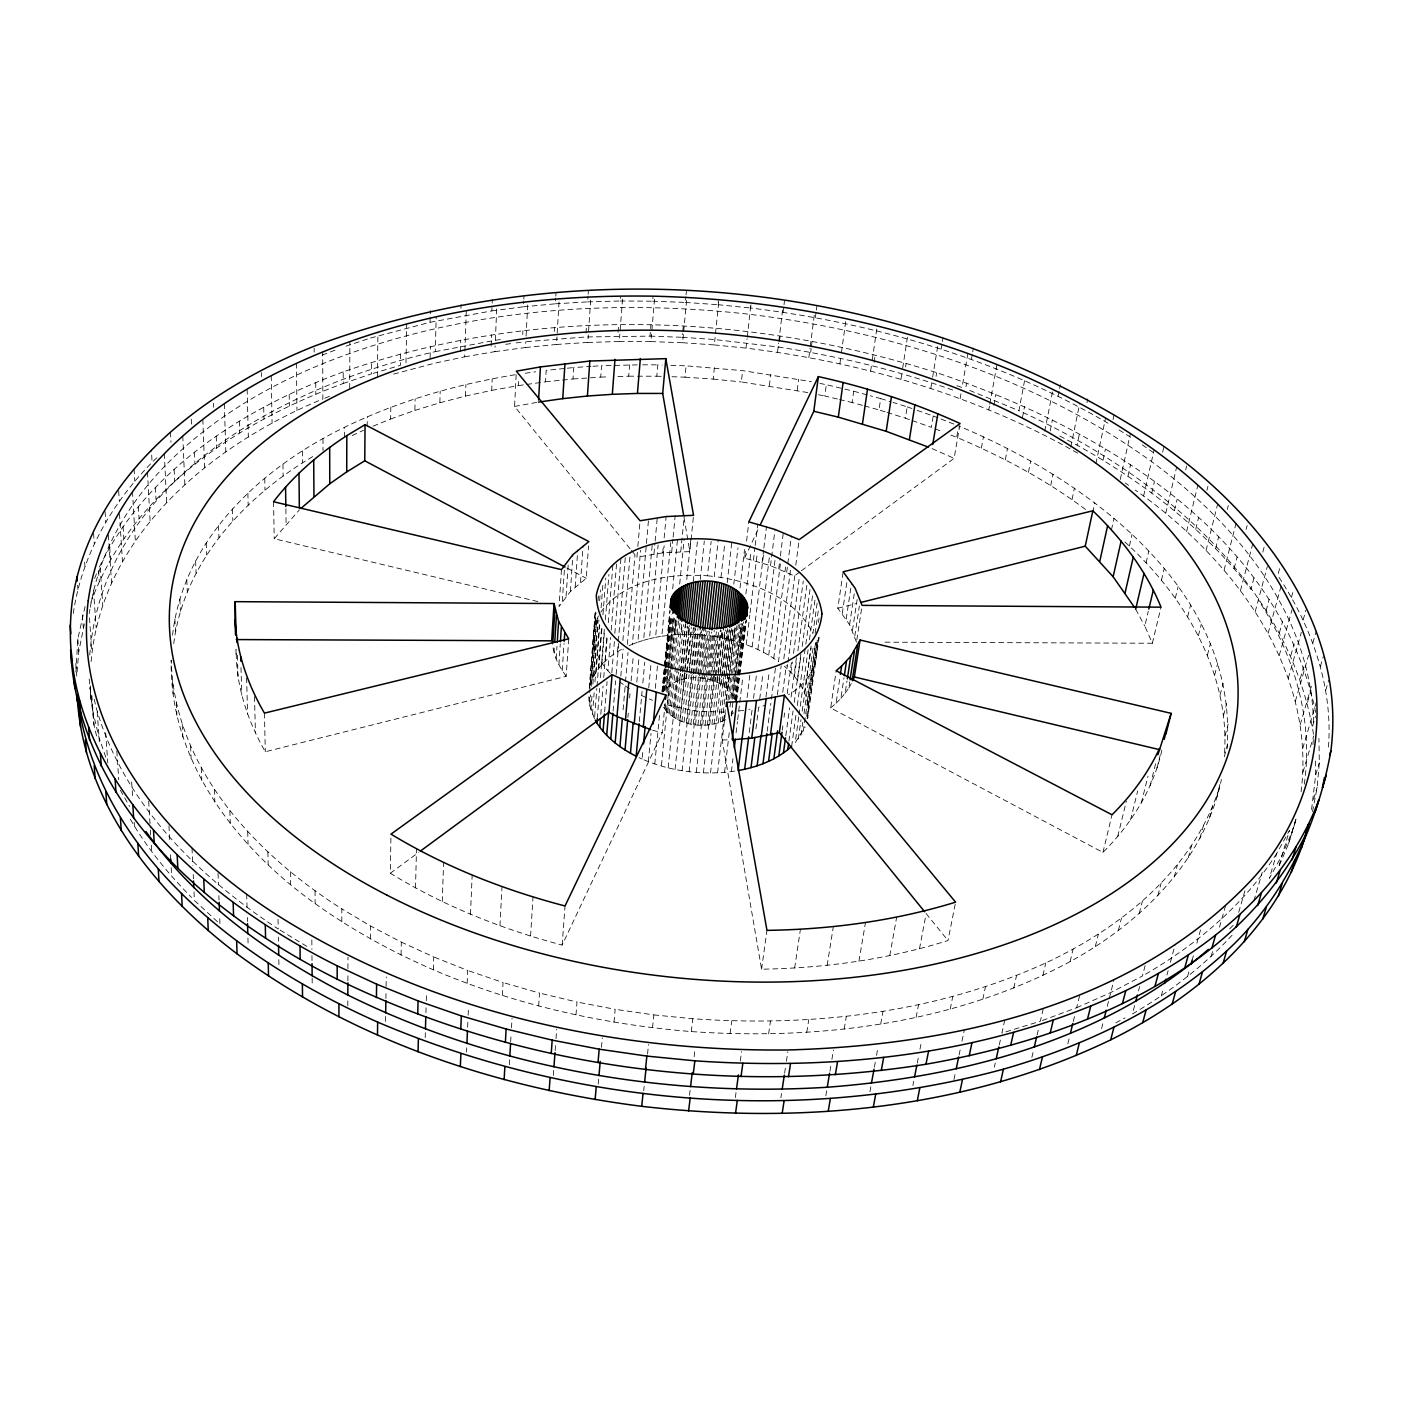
<?xml version="1.0" encoding="UTF-8"?>
<svg xmlns="http://www.w3.org/2000/svg" width="1403" height="1403" viewBox="0 0 1403 1403"><rect width="100%" height="100%" fill="white"/><g stroke="black" fill="none" stroke-linecap="round" stroke-linejoin="round"><path stroke-width="0.75" stroke-dasharray="5 3.75" d="M341.823 921.789L341.841 908.881C255.556 854.234 174.06 767.879 171.201 660.164C169.044 760.882 236.633 847.622 315.131 903.62C424.723 981.679 558.184 1020.77 691.293 1031.573C820.404 1040.5 954.917 1023.559 1070.121 961.599C1140.692 923.086 1204.458 860.705 1221.399 779.559M90.914 602.185C131.444 492.102 237.317 422.373 343.209 383.51L343.226 371.9C533.701 305.293 745.554 312.132 936.66 372.654C1098.935 427.284 1279.396 533 1316.119 714.302M344.629 437.087L344.647 427.266C399.504 400.504 458.799 383.721 518.97 374.11M349.715 388.385L349.873 341.455M347.804 1005.881L347.821 999.374M347.891 980.837L347.909 974.769M347.926 968.684L347.979 957.232M568.724 638.821L566.163 676.334L265.29 751.762C247.612 720.809 235.792 685.664 236.248 649.747M367.2 426.6L367.27 416.831M343.209 383.51L371.444 373.864L371.549 362.307M370.515 938.958L370.655 926.05L341.841 908.881M377.425 376.951L377.916 332.16M373.04 426.179L390.63 419.006L390.806 407.326M385.544 1021.472L385.65 1014.965M385.913 998.603L386.035 990.5M386.106 986.449L386.263 976.909M665.127 703.464L662.234 732.804L562.165 945.078C501.958 929.189 443.453 905.9 390.315 873.227L390.981 834.136M400.644 353.819L400.434 365.324L371.444 373.864M405.993 362.781L406.712 323.935M401.065 955.022L401.328 942.115L370.655 926.05M390.63 419.006L414.885 410.413L415.13 398.768M415.516 887.906L416.498 848.78M370.602 338.018L430.037 322.269L430.335 310.589M430.107 357.888L430.405 346.418M89.757 655.026C102.91 480.843 283.476 385.965 435.263 351.644L436.193 316.78M414.885 410.413L439.858 402.766L440.191 391.156M425.197 1037.641L425.39 1031.135M425.933 1012.756L426.109 1006.688M426.284 1000.725L426.512 993.096M1227.029 748.781C1238.902 590.435 1089.114 480.335 958.652 425.986M1124.925 541.996C1184.588 596.1 1230.992 673.686 1224.31 756.708L1227.59 744.66M433.334 969.859L433.737 956.951L401.328 942.115M460.938 308.292L461.078 304.398M460.377 351.522L460.763 340.105M442.278 901.62L443.594 862.494M393.647 374.075L434.965 363.114L464.656 356.836L464.796 353.03M464.867 351.118L466.27 310.677M439.858 402.766L465.498 396.084L465.901 384.527M430.037 322.269L491.839 310.887L492.085 305.082M492.172 303.153L492.33 299.295M491.138 346.26L491.611 334.879M465.498 396.084L491.699 390.367L492.19 378.845M467.164 983.363L467.708 970.455L433.737 956.951M470.479 914.265L472.162 875.139M464.656 356.836L494.873 351.644L495.119 345.945M435.263 351.644L495.364 340.245L496.837 305.644M466.533 1052.092L466.725 1047.778M467.62 1027.242L467.883 1021.174M468.146 1015.211L468.479 1007.6M630.052 548.731L514.585 406.432L516.216 373.251M491.699 390.367L518.391 385.615L518.777 377.951M491.839 310.887L523.442 306.801L523.74 301.031M523.828 299.102L524.02 295.261M522.723 334.528L522.916 330.74M494.873 351.644L525.511 347.523L525.809 341.841M526.09 336.159L527.861 301.663M499.959 925.787L502.011 886.643M502.344 995.428L503.046 982.521L467.708 970.455M526.739 384.44L545.504 381.809L546.17 370.357L565.234 368.41M509.342 1064.737L509.71 1058.248M510.657 1041.92L511.13 1033.836M511.481 1027.89L512.025 1018.368M523.442 306.801L555.395 303.802L555.728 298.05M555.851 296.138L556.079 292.298M554.343 331.441L554.571 327.688M525.511 347.523L556.517 344.454L556.956 336.895M557.184 333.125L559.236 298.734M530.58 936.082L533.035 896.955M566.163 676.334C560.06 666.881 552.133 656.358 554.588 644.468M562.41 380.073L572.985 378.985L573.722 367.551L590.856 366.411M561.463 569.618L559.06 606.605L570.407 591.47L586.226 578.282L588.558 545.89M556.167 658.744L556.991 646.274M562.305 601.378L564.602 566.602M558.903 664.671L560.271 643.872M538.682 1005.969L539.541 993.078L503.046 982.521M566.093 596.31L568.408 561.586M562.235 670.546L564.041 643.468M555.395 303.802L587.629 301.873L588.015 296.138M588.155 294.227L588.401 290.386M585.998 333.212L586.507 325.689M570.407 591.47L572.898 554.606M556.517 344.454L587.787 342.455L588.313 334.914M588.558 331.161L590.891 296.857M575.212 586.84L577.755 550.029M580.491 582.438L583.087 545.679M572.985 378.985L600.73 377.109L601.554 365.692L640.452 364.815M562.165 945.078L565.023 905.97M553.326 1075.452L553.799 1068.963M555.132 1050.637L555.728 1042.552M556.009 1038.641L556.71 1029.136M91.142 661.585C101.805 534.701 212.379 444.295 322.865 398.961L322.69 351.802M589.26 688.259L595.188 611.901M595.24 612.901L589.541 688.277C592.96 670.687 606.903 657.253 622.178 649.045M594.486 718.704L589.751 705.621L589.541 694.783M589.698 692.626L595.801 612.059M590.575 684.068L595.942 613.129M587.629 301.873L620.091 300.996L620.372 297.19M589.751 705.621L590.575 694.853M591.224 686.242L596.38 618.442M618.074 332.265L618.653 324.759M592.013 679.946L596.591 619.968L598.467 616.005M598.081 600.361L598.415 596.012M590.891 710.006L592.206 692.766M592.873 684.155L597.888 618.618M587.787 342.455L619.284 341.508L619.863 333.984M620.144 330.231L622.774 296.015M593.872 675.93L598.134 620.284M599.625 600.765L600.466 589.891M592.469 714.373L594.135 692.801M594.96 682.033L599.677 620.845M596.135 672.019L599.765 624.984M601.098 607.797L602.939 583.894M594.662 716.547L596.836 688.487M597.012 686.33L601.606 627.194M598.8 668.249L601.957 627.65M602.957 614.83L605.815 578.018M597.257 718.669L599.642 688.435M600.484 677.649L604.29 629.333M601.834 664.619L604.518 630.473M605.359 619.793L608.92 574.476M575.984 1014.913L577.001 1002.023L539.541 993.078M600.817 714.232L603.044 686.137M603.728 677.509L607.061 635.559M605.237 661.146L607.271 635.559M608.288 622.757L612.918 564.585M617.934 376.53L628.702 376.179L629.614 364.798M604.623 711.865L607.061 681.595M610.41 673.44L607.92 670.774L610.603 637.541M611.217 630.14L616.759 561.358M77.077 672.002L78.778 651.483L84.426 623.546M611.831 672.686L614.391 641.504M614.812 633.419L620.95 558.324M617.46 651.781L618.179 643.275M618.355 641.153L625.457 555.465M613.093 711.093L615.619 680.788M616.145 674.457L618.741 643.258M1328.466 747.097C1333.078 686.067 1311.384 625.685 1277.747 575.476M75.937 671.862L77.814 638.926L85.811 603.29M622.879 640.54L630.28 552.817M620.827 676.106L623.107 649.045M620.091 300.996L652.676 301.189L652.991 297.383M526.546 341.666L585.752 336.966L649.992 336.124L650.939 324.9M619.284 341.508L650.922 341.595L651.553 334.107M651.886 330.354L654.78 296.208M627.334 644.398L635.015 554.694M623.107 709.743L625.159 685.909L620.301 682.349M625.51 681.753L628.035 652.605M693.328 517.461L689.873 551.589L662.742 552.887L636.927 557.184L637.663 548.626M637.839 546.486L640.066 520.759M628.895 645.766L632.402 644.223L640.592 550.309M628.702 376.179L656.814 376.214L657.797 364.85L662.146 364.99M627.895 717.477L628.263 713.145M629.596 697.975L629.982 693.643M631.087 680.981L633.279 655.99M1311.577 809.496L1315.698 774.824L1315.47 758.567M1312.489 811.635L1317.189 787.223L1319.311 762.794L1318.925 738.452M598.204 1084.133L598.783 1077.662M601.466 1047.375L602.308 1037.887M632.402 644.223L637.874 642.153L648.572 519.022M636.804 682.104L638.856 659.2M637.874 642.153L643.591 640.294L652.255 544.364M653.956 553.992L654.938 543.294M655.131 541.155L657.27 517.619M639.312 721.545L642.083 691.381M642.837 683.033L644.749 662.198M1312.91 744.572L1313.506 738.083M614.005 1022.191L615.18 1009.318L577.001 1002.023M643.591 640.294L649.484 638.698L658.112 544.978M734.751 771.071C703.587 775.754 671.055 771.597 642.118 759.041L642.925 750.377M648.747 687.926L650.887 664.987M1304.264 784.137C1313.752 719.616 1293.812 653.798 1258.333 600.01M652.676 301.189L685.348 302.417L685.874 296.717M686.049 294.823L686.4 291.017M649.992 336.124L682.261 337.299L682.612 333.563M682.787 331.687L683.296 326.092M662.742 552.887L663.356 546.469M664.145 537.928L666.144 516.55M650.922 341.595L682.63 342.735L683.507 333.388M683.682 331.511L686.874 297.418M649.484 638.698L655.569 637.33L664.163 545.837M1301.072 791.871C1316.698 668.091 1231.448 557.552 1135.273 490.068M648.344 761.619L651.027 733.436M655.306 688.399L657.498 665.478M671.984 376.723L684.997 377.179L686.067 365.832L742.59 370.62L811.425 381.686M655.569 637.33L661.795 636.225L670.757 542.61M671.686 552.116L672.914 539.296M673.124 537.156L675.176 515.813M654.763 763.969L659.62 714.092M661.988 691.872L669.968 609.954M662.198 691.188L669.985 611.41M662.462 691.854L670.02 614.339M662.847 691.995L664.952 670.424M665.162 668.266L670.02 616.338M672.703 588.857L677.491 539.664M663.058 690.469L665.162 668.95M665.373 666.793L670.406 615.128M663.496 691.328L665.601 669.74M665.811 667.582L670.88 615.794M665.671 669.757L663.566 691.276C681.104 669.792 723.93 674.475 735.593 699.887M665.881 667.6L670.932 615.952M664.285 690.644L666.407 669.056M666.618 666.899L671.827 614.654M665.232 689.925L667.337 669.354M667.547 667.197L672.616 615.566M725.702 719.704C706.235 729.753 678.351 726.368 664.408 708.638L664.829 704.324M666.109 691.363L673.335 617.934M666.565 687.488L668.266 670.283M668.477 668.144L673.563 616.531M680.736 551.677L684.331 515.392M665.408 710.058L666.057 703.569M667.109 692.766L674.597 617.162M666.548 711.426L667.618 700.623M667.828 698.466L670.616 670.388M670.844 668.214L675.772 618.53L661.374 766.056M661.795 636.225L674.633 634.735L676.106 619.951M679.683 584.034L684.155 539.103M667.81 712.777L671.967 671.318M672.125 669.547L677.105 619.758M669.213 714.057L673.545 670.844M673.756 668.67L678.526 620.968M670.722 715.302L680.034 622.231M672.353 716.495L681.753 623.528M674.633 634.735L681.192 634.384L682.261 623.826M686.769 579.474L690.89 538.787M668.161 767.879L677.912 671.721M674.089 717.635L678.701 672.23M678.754 670.073L683.542 624.651M679.631 680.139L680.28 673.703M680.508 671.563L685.33 624.353M685.348 302.417L718.02 304.697L718.406 300.891M675.913 718.704L680.56 673.282M680.788 671.125L685.646 623.546M682.63 342.735L714.337 344.928L715.109 337.439M715.495 333.704L718.967 299.663M681.665 679.561L687.172 625.948M677.842 719.704L682.507 674.282M682.735 672.125L687.417 626.703M684.997 377.179L713.198 379.091L714.355 367.761M681.192 634.384L687.821 634.296L688.68 625.843M693.257 581.508L697.466 540.874M683.77 679.087L689.311 625.475M679.841 720.633L689.487 627.632M675.071 769.44L685.032 673.282M685.927 678.684L686.365 674.387M686.593 672.247L691.276 627.229M681.928 721.475L686.891 673.896M687.119 671.721L691.626 628.474M643.696 1090.762L644.152 1086.448M647.537 1054.056L648.519 1044.586M689.259 667.653L693.52 626.913M684.085 722.247L689.083 674.668M689.311 672.493L694.064 627.071M652.518 1027.75L653.868 1014.913L615.18 1009.318M687.821 634.296L694.467 634.437L695.134 628.123M700.237 579.579L704.306 541.049M690.837 673.861L695.572 628.842M686.313 722.931L691.328 675.352M691.556 673.177L696.134 629.929M682.086 770.703L692.258 674.58M693.117 673.721L697.887 628.719M688.575 723.545L693.626 675.948M693.854 673.791L698.448 630.526M695.432 673.686L700.22 628.684M690.872 724.053L701.062 628.877M694.467 634.437L701.132 634.857L701.588 630.631M600.765 612.146C624.809 579.685 669.722 573.248 707.48 575.791L711.146 541.488M697.747 673.738L702.587 628.737M693.222 724.474L698.343 676.895M698.571 674.72L703.464 629.298M689.154 771.703L699.764 673.51M700.079 673.878L704.937 628.895M695.572 724.807L700.746 677.228M700.974 675.053L705.902 629.649M701.938 678.403L707.059 631.262M697.957 725.035L703.149 677.456M703.377 675.299L708.252 631.297M817.142 603.167L812.916 633.384C794.922 596.941 752.166 581.543 714.25 576.475L718.231 540.032M704.236 678.719L709.409 631.596M700.325 725.176L705.551 677.614M705.797 675.439L710.549 632.192M696.274 772.422L711.724 631.999M702.71 725.228L707.971 677.667M708.199 675.492L712.987 632.262M807.83 392.559L741.345 381.949L742.59 370.62M709.269 675.334L714.25 630.368M1077.679 453.116C976.067 395.33 861.688 362.149 745.993 348.119L747.027 338.789M747.343 337.194L751.008 302.908M790.468 570.302L778.49 661.655C759.689 648.028 737.224 640.136 714.425 636.436L714.899 632.227M720.984 577.387L724.807 543.119M1108.002 423.215C999.076 359.378 875.525 323.111 750.623 308.011L751.043 304.205M705.06 725.176L710.356 677.614M710.602 675.457L715.407 632.227M711.005 680.209L716.495 630.947M707.393 725.035L712.706 677.491M712.952 675.317L717.792 632.087M713.18 680.876L718.704 631.613M703.412 772.825L714.443 674.685M709.69 724.807L715.039 677.246M715.284 675.089L720.405 629.701M715.302 681.612L715.776 677.333M716.021 675.194L721.107 630.21M720.984 637.611L721.949 629.175M727.192 582.789L731.787 542.154M711.935 724.474L722.703 629.403M717.354 682.437L723.439 628.877M714.127 724.036L724.965 628.982M719.336 683.331L725.456 629.772M710.514 772.965L726.912 630.649M721.23 684.296L721.984 677.877M722.229 675.72L727.631 628.597M727.473 639.014L728.455 630.578M733.787 584.192L737.978 547.854M718.318 722.931L723.545 677.579M723.79 675.422L729.016 630.07M723.054 685.33L729.49 629.614M720.3 722.247L731.051 629.403M724.772 686.435L725.772 677.859M726.017 675.72L731.489 628.562M722.194 721.475L732.997 628.667M726.403 687.593L733.401 627.579M717.564 772.79L724.649 712.18L695.713 711.023L664.04 704.288M726.105 699.694L728.788 676.807M724.001 720.616L725.263 709.83M726.526 699.045L729.051 677.474M729.297 675.317L734.839 627.842M727.929 688.803L734.944 628.772M955.18 904.304L948.007 940.536C887.748 959.442 824.631 968.158 761.583 969.192L722.212 739.995L725.649 710.707M733.857 640.662L735.347 628.018M740.03 587.962L744.537 549.502M799.64 572.038L794.379 575.914L770.51 565.69L744.59 558.096L745.589 549.573M746.589 541.049L748.834 521.881M727.982 700.29L736.873 625.738M729.578 699.29L738.469 623.809M691.293 1031.573L692.801 1018.736C812.442 1027.154 935.941 1013.159 1045.796 962.914C1121.926 927.348 1194.637 868.825 1219.926 785.698M730.034 706.849L739.89 624.089M732.156 699.255L734.716 677.702M734.979 675.562L741.1 623.826M769.37 385.72L770.721 374.408M732.822 694.099L741.205 623.3M724.544 772.334L729.683 729.051M731.226 716.074L742.397 622.564M740.118 642.556L742.38 623.581M745.887 594.048L750.956 551.379M731.349 715.32L732.945 709.778M734.243 698.992L736.803 677.456M737.049 675.492L743.432 621.827M734.944 699.869L744.204 622.353M735.505 700.693L744.853 622.581M777.508 352.363L778.63 343.033M778.858 341.157L782.927 307.169M736.189 699.325L738.767 677.737M739.03 675.65L745.484 621.845M736.4 700.693L746.028 620.477M952.725 390.052C896.342 370.076 837.889 356.187 778.805 347.085L779.244 343.349M779.472 341.49L780.138 335.913M736.61 700.798L746.414 619.793M753.411 560.323L754.937 547.538M755.2 545.399L757.76 524.108M783.102 312.343L783.786 306.661M784.014 304.749L784.47 300.961M689.522 1095.252L690.294 1088.798M694.152 1056.722L694.818 1051.04M746.221 644.661L749.781 615.145M750.044 613.023L757.234 553.466M731.401 771.597L732.962 758.62M736.101 732.664L737.417 721.844M737.68 719.686L742.748 677.772M762.057 562.849L763.618 550.064M763.881 547.942L766.494 526.634M752.148 646.993L763.863 551.502M747.097 697.572L749.904 674.703M757.901 649.536L769.773 554.027M749.237 732.524L752.218 708.761L748.886 709.392M753.516 698.378L756.357 675.527M770.51 565.69L775.035 529.457M763.425 652.29L775.193 558.885M797.22 390.402L798.64 379.091M755.919 728.806L758.672 707.217L764.881 705.393M759.724 698.904L762.881 674.001M778.735 568.811L780.086 558.148M780.366 556.026L783.348 532.579M768.704 655.219L780.384 563.936M808.847 357.59L810.04 348.277M810.268 346.401L814.634 312.431M765.95 697.098L769.16 672.212M810.671 352.399L811.162 348.681M811.39 346.822L812.109 341.245M815.371 317.692L816.108 312.01M816.353 310.116L816.844 306.328M773.737 658.358L785.557 567.04M786.697 572.231L791.397 535.981M767.195 731.366L770.843 703.341M771.387 699.185L775.438 668.091M730.069 1033.608L731.752 1020.788M777.35 694.801L781.173 665.811M795.782 565.234L799.166 539.646M783.803 658.779L795.063 573.722M782.734 692.275L786.329 665.373M819.159 637.26L807.602 718.704C811.18 699.729 800.832 681.121 787.101 668.74L787.679 664.513M787.96 662.391L799.342 577.282M837.398 399.013L824.806 396.014L826.332 384.703L819.931 383.405M782.313 730.139L782.892 725.825M784.049 717.231L784.628 712.917M787.223 693.643L791.415 662.619M790.924 672.493L792.362 661.9M793.502 653.447L803.288 580.982M735.347 1097.584L736.224 1091.148M740.31 1061.019L741.591 1051.584M785.803 735.733L789.608 707.778M791.064 697.028L796.448 657.604M794.414 676.369L796.711 659.428M797.869 650.957L806.883 584.805M839.906 363.851L840.923 356.38M841.432 352.662L846.097 318.674M788.924 741.117L793.046 711.04M794.221 702.447L801.095 652.413M797.518 680.35L801.025 654.92M802.183 646.45L810.11 588.734M791.643 746.308L796.097 714.109M797.29 705.534L805.094 649.08M805.848 644.152L812.951 592.75M761.583 969.192L766.967 930.364M798.745 717.003L795.168 742.731L805.147 727.105M799.044 714.864L808.11 649.712M809.426 639.803L815.108 599.011M804.585 692.836L811.127 646.117M798.272 739.013L800.99 719.721M802.183 711.163L811.004 648.133M173.744 643.609C184.003 561.112 246.069 495.136 315.57 454.975M800.99 735.154L802.797 722.317M804.007 713.741L813.319 646.117M815.125 633.297L818.773 607.376M807.286 701.43L815.704 641.89C821.071 663.391 806.672 684.436 788.521 694.713M818.44 622.423L819.054 618.109M803.288 731.173L804.182 724.755M804.498 722.615L815.809 642.521M808.005 705.762L817.668 637.523M806.672 716.407L817.703 638.505M807.199 718.669L818.615 637.471M862.424 405.362L852.095 402.521L853.69 391.209L826.332 384.703M172.569 635.226C183.056 539.155 261.87 467.269 344.647 427.266M768.634 1033.853L770.475 1021.068M870.632 371.093L871.719 363.623M872.263 359.905L877.208 325.899M856.479 642.048L849.587 624.703L837.819 608.218L843.15 571.775M874.104 362.395L875.191 354.941M842.256 613.585L847.64 577.107M1161.877 750.219C1153.196 789.328 1131.134 824.333 1102.951 852.393L830.664 707.954L836.188 670.739M846.184 619.091L851.639 582.578M794.642 968.017L800.429 929.242M885.083 411.816L878.979 409.904L880.681 398.592L870.298 395.751M830.664 707.954L836.048 703.271L840.064 676.421M849.587 624.703L854.76 590.312M836.048 703.271L840.871 698.361L843.992 677.737M780.892 1097.76L781.541 1093.481M784.61 1073.172L785.522 1067.157M786.399 1061.264L787.837 1051.847M852.445 630.421L857.671 595.994M840.871 698.361L845.132 693.257L847.009 680.893M854.76 636.208L859.355 606.043M845.132 693.257L848.797 687.979L849.744 681.805M856.812 639.891L862.108 605.377M900.954 379.319L902.111 371.865M902.673 368.13L907.934 334.107M905.584 367.025L906.163 363.307M806.76 1032.345L808.759 1019.578M909.407 419.602L905.426 418.182L907.215 406.852L892.922 402.415M827.156 965.352L833.329 926.646M930.803 388.543L931.715 382.931M932.627 377.319L938.186 343.279M936.047 376.372L936.66 372.654M941.15 349.154L942.079 343.454M942.395 341.56L943.009 337.755M917.211 410.377L933.223 415.989L931.346 427.336L911.406 420.304M825.841 1095.796L826.911 1089.377M829.927 1071.243L830.927 1065.263M831.909 1059.37L833.47 1049.97M844.185 1029.065L846.325 1016.333M858.917 961.213L865.476 922.595M960.108 398.715L961.073 393.103M967.877 353.398L962.037 387.491L956.162 385.457M1085.536 509.447C1045.972 479.931 1002.11 456.501 956.688 437.333L958.319 427.88M965.965 386.719L966.597 382.984M801.394 570.74L954.11 458.36L959.775 425.565M971.402 359.484L972.384 353.784M972.717 351.872L973.366 348.067M889.748 955.671L896.675 917.124M981.363 448.171L983.415 436.807M988.799 409.851L989.483 406.116M989.816 404.239L996.972 364.464M880.698 1024.067L882.996 1011.353M993.903 405.502L995.92 394.278M869.93 1091.692L871.088 1085.291M874.367 1067.209L875.454 1061.229M876.524 1055.372L877.875 1047.866M89.161 613.602L89.95 609.358M90.336 607.236C110.065 487.858 216.834 406.624 322.725 363.71C457.448 309.519 606.377 298.102 749.746 314.325C892.308 331.722 1034.151 376.969 1151.477 461.517C1236.096 523.301 1312.454 615.531 1313.559 725.141M1005.32 459.851L1007.442 448.451M1313.506 734.295C1288.638 580.386 1153.827 471.443 1018.929 410.676L1025.365 376.46M919.491 948.761L925.962 914.581M1022.419 417.778L1024.558 406.537M73.289 613.532C81.392 556.675 110.837 504.624 150.63 463.867M916.106 1017.403L918.544 1004.723M1028.469 472.32L1030.679 460.903M912.879 1085.536L913.704 1081.275M917.264 1063.088L918.825 1055.144M919.965 1049.286L921.42 1041.798M1044.761 431.195L1052.987 389.385M1050.181 431.002L1052.408 419.725M1058.108 396.225L1059.247 390.49M1059.633 388.561L1060.387 384.738M1050.724 485.578L1053.022 474.144M950.199 1009.143L952.76 996.481M1070.787 446.996L1079.766 403.187M1254.001 577.808L1250.915 589.418C1204.668 529.036 1143.164 481.966 1077.066 445.154L1079.398 433.86M1086.992 402.661L1087.799 398.82M1072.032 499.608L1074.417 488.139M953.97 1079.486L955.741 1070.998M959.091 1054.986L960.336 1049.023M961.967 1041.201L964.317 1030.012M1095.848 463.709L1105.599 417.901M982.801 999.339L985.485 986.712M1103.039 460.237L1105.459 448.907M1092.709 512.463L1094.778 502.87M1113.017 419.602L1114.245 413.815M1120.278 479.423L1130.415 433.474M1111.457 529.86L1114 518.321M994.324 1067.262L995.253 1063.036M999.269 1044.954L1000.585 1039.009M1004.794 1020.034L1001.9 1033.082L1040.324 1021.244L1043.358 1008.266M1013.755 988.08L1016.544 975.488M1127.959 476.213L1130.502 464.849M1129.415 546.03L1132.046 534.455M1143.603 495.978L1154.125 449.889M1151.793 493.049L1154.406 481.65M1162.649 452.257L1163.999 446.452M1042.903 975.471L1045.796 962.914M1146.093 562.849L1148.794 551.239M1031.871 1057.459L1033.345 1051.128M1037.098 1035.063L1038.939 1027.171M1165.735 513.375L1176.643 467.111M884.977 642.171L1152.354 643.24L1144.795 626.054L1148.303 611.252M1174.399 510.745L1177.117 499.31M1185.71 469.865L1186.622 465.989M1070.121 961.599L1073.102 949.077M1161.403 580.281L1164.192 568.636M1152.354 643.24L1161.035 607.166M1102.951 852.393L1112.018 814.775M1216.611 797.833L1220.084 783.47M1186.587 531.579L1197.864 485.14M1175.276 598.292L1178.134 586.594M1117.717 836.469L1126.381 801.043M1067.841 1043.832L1069.384 1037.501M1073.295 1021.489L1074.733 1015.597M1042.341 1020.507L1076.662 1007.722L1079.836 994.762M1195.724 529.264L1198.53 517.777M1206.966 490.261L1207.93 486.35M1095.305 946.551L1098.374 934.082M1130.52 819.983L1137.693 790.906M1141.323 803.025L1148.022 776.122M1187.622 616.829L1190.551 605.096M1206.054 550.537L1217.681 503.94M1150.144 785.68L1156.353 760.935M1157.001 768.055L1160.088 755.726M1118.366 930.47L1121.506 918.036M1215.647 548.573L1218.558 537.051M1227.292 509.482L1228.291 505.554M1198.355 635.857L1201.336 624.072M1101.583 1028.592L1103.705 1020.191M1107.248 1006.319L1108.738 1000.444M1109.247 998.48L1114.017 979.68M1224.047 570.249L1236.025 523.459M1139.236 913.458L1142.428 901.042M1207.387 655.289L1210.438 643.468M1234.079 568.636L1237.078 557.061M1246.11 529.457L1247.144 525.529M1214.63 675.106L1217.734 663.251M1157.861 895.605L1161.105 883.241M1240.462 590.645L1252.791 543.663M1134.606 1005.618L1132.396 1013.983C1169.067 992.482 1203.283 966.562 1232.097 935.187M1138.499 990.834L1139.604 986.59M1076.662 1007.722L1110.738 992.587L1142.41 975.997L1145.304 964.966M1220.031 695.239L1223.188 683.314M1174.206 877.033L1177.468 864.722M1262.805 552.116L1264.384 546.188M1223.486 715.583L1226.678 703.64M1188.253 857.864L1191.55 845.588M1255.194 611.69L1267.33 566.496M1224.942 736.119L1228.169 724.106M1199.986 838.205L1203.3 825.981M1161.263 995.937L1163.525 987.589M1166.945 974.98L1168.103 970.753M1170.383 962.3L1175.013 945.254M1209.439 818.159L1212.753 805.971M1266.05 610.866L1269.206 599.204M1278.291 573.494L1280.448 565.549M1268.154 633.349L1281.132 585.945M1279.378 632.946L1282.623 621.231M1291.391 597.468L1293.619 589.506M1187.534 976.698L1189.849 968.386M1192.182 960.02L1193.357 955.811M1196.864 943.184L1201.091 928.014M1279.22 655.534L1291.953 609.937M1290.813 655.569L1294.127 643.802M1303.124 620.038L1305.965 610.024M1288.322 678.21L1301.318 632.42M1211.175 956.39L1212.929 950.182M1219.47 927.19L1225.468 906.075M1300.213 678.719L1303.615 666.899M1295.337 701.307L1308.578 655.306M1312.822 643.1L1316.295 631.034M1238.691 912.353L1245.531 888.678M1300.178 724.737L1311.858 684.629M1307.508 702.289L1310.981 690.416M1320.363 666.618L1323.327 656.499M1253.896 900.849L1262.262 872.28M1302.738 748.43L1316.382 702.009M1312.594 726.228L1315.523 716.284M1279.062 865.388L1289.48 830.418L1276.712 853.41L1269.364 878.278L1282.096 855.181L1292.128 831.716L1296.425 817.879M1325.677 690.469L1328.676 680.315M1302.931 772.299L1313.699 735.926M1279.308 865.458L1288.498 843.904L1296.425 817.335M1315.698 774.824L1319.311 762.794M1313.541 799.307L1317.189 787.223M1288.498 843.904L1295.881 820.141M596.591 619.968C588.979 637.278 595.644 657.446 607.92 670.774M94.597 578.474L96.895 572.827M744.59 558.096L758.427 528.738M343.226 371.9C243.684 408.273 145.368 470.461 98.42 569.074L99.28 581.438M848.797 687.979L851.884 682.542M1276.712 853.41C1243.935 905.461 1195.338 945.622 1142.41 975.997M732.436 714.074L733.401 712.794M537.805 601.554L274.216 538.752L299.365 509.833M1229.677 928.839L1234.166 924.314M156.82 457.781L152.068 462.288L151.436 449.925M390.315 873.227L418.532 852.463M1115.788 1022.822L1125.013 1017.912M352.135 435.561L363.412 430.318M324.794 398.206L330.547 395.944M322.146 355.082L338.018 349.031M346.067 346.155L368.551 338.684M837.819 608.218L856.847 603.448M514.585 406.432L538.471 402.1M738.732 711.04L745.554 710.041M518.391 385.615L524.652 384.738M525.248 373.251L535.7 371.795M505.711 344.314L514.024 343.191M516.111 342.911L522.337 342.086M495.364 340.245L501.502 339.438M545.504 381.809L560.306 380.283M567.356 368.2L573.722 367.551M592.995 366.271L601.554 365.692M600.73 377.109L609.34 376.811M722.212 739.995L730.209 739.819M642.627 364.815L657.797 364.85M670.844 365.306L686.067 365.832M656.814 376.214L661.146 376.355M682.261 337.299L714.53 339.508L778.805 347.085M653.868 1014.913L692.801 1018.736M707.48 575.791L714.25 576.475M701.132 634.857L714.425 636.436M718.02 304.697L750.623 308.011M714.337 344.928L745.993 348.119M713.198 379.091L741.345 381.949M818.44 394.717L824.806 396.014M839.503 399.522L852.095 402.521M652.641 730.244L662.234 732.804M853.69 391.209L868.229 395.19M864.494 405.923L878.979 409.904M880.681 398.592L890.887 401.767M887.117 412.464L905.426 418.182M907.215 406.852L915.212 409.676M969.719 390.455L1018.929 410.676M933.223 415.989L939.098 418.304M941.045 419.059L956.688 425.214M935.257 428.88L941.097 431.177M950.848 435.035L956.688 437.333M649.361 698.975L652.535 700.272M932.066 448.592L954.11 458.36M641.697 695.537L646.257 697.642M639.137 757.638L642.118 759.041M1059.774 436.052L1077.066 445.154M566.97 568.075L586.226 578.282M280.109 930.119L308.169 947.2M1119.015 429.914L1133.484 439.016M625.159 685.909L630.368 689.311M1142.288 444.874L1154.388 453.274M96.193 707.656C123.008 802.832 197.683 876.051 278.232 928.996L277.987 915.65M1125.276 482.965L1128.608 485.333M784.347 666.32L787.101 668.74M130.391 819.299C146.982 848.061 168.325 873.859 191.562 897.482M631.42 550.414L636.927 557.184M926.068 913.493L948.007 940.536M663.531 707.2L664.408 708.638M120.342 790.17L129.567 806.427M1135.676 609.2L1144.795 626.054M105.769 757.146L99.069 737.645L93.089 712.461L89.81 687.558M554.062 652.781L551.677 640.838M94.194 699.29L95.702 705.569M89.178 679.017L94.019 725.176L97 737.785M683.998 517.391L689.873 551.589M75.762 663.496L76.744 676.123M77.814 638.926L78.778 651.483M82.356 614.952L83.286 627.457M77.603 585.314L77.937 589.576M97.193 711.83L99.367 741.889M89.459 617.846L91.896 651.536M84.654 562.059L84.969 566.303M91.826 695.327L94.019 725.176M93.492 590.242L96.158 627.983M93.563 533.245L94.282 543.785M105.663 732.717L107.785 762.986M116.817 751.096L118.729 779.7M100.174 567.531L102.735 605.096M108.399 535.017L111.538 582.894M105.085 511.586L105.769 522.056M109.732 547.31L110.539 559.604M131.672 781.927L132.706 798.447M134.214 822.246L134.478 826.525M588.769 696.87L589.05 701.237M123.078 526.388L123.832 538.629M118.676 490.804L119.308 501.204M119.501 513.849L122.447 561.498M134.074 468.848L134.793 481.264M132.478 491.453L135.337 540.909M148.7 801.236L150.244 827.823M150.367 829.997L150.752 836.539M151.261 845.167L151.629 851.621M138.353 506.378L139.037 518.549M168.974 825.841L169.798 841.572M170.482 854.655L170.71 859.022M171.166 867.703L171.622 876.331M147.49 472.004L150.121 521.197M155.417 487.315L156.031 499.433M172.622 681.349L173.235 693.941M174.901 618.881L175.48 631.332M164.309 453.485L166.659 502.414M176.287 702.815L176.901 715.442M192.018 848.026L192.825 865.686M193.211 874.437L193.421 878.804M194.017 891.87L194.403 900.516L219.955 924.016L219.622 915.352M174.147 469.233L174.709 481.282M179.847 598.958L180.426 611.357M170.482 431.984L170.956 442.226M182.25 724.439L182.846 737.119M190.58 746.15L191.141 758.865M182.776 435.93L184.863 484.579M186.774 579.614L187.318 591.943M191.282 419.129L191.527 425.249M195.596 560.867L196.087 573.161M201.278 767.809L201.804 780.559M194.473 452.169L194.947 464.13M202.821 419.339L204.628 467.743M206.206 542.821L206.662 555.044M218.044 873.332L218.465 884.749M218.886 895.693L219.043 900.077M214.361 789.345L214.852 802.13M216.237 436.123L216.641 448.031M218.517 525.476L218.921 537.647M213.344 403.222L213.484 407.273M229.846 810.618L230.267 823.421M224.322 403.766L225.813 451.889M246.665 894.027L247.051 907.355M247.331 917.474L247.454 921.525M247.928 938.011L248.103 944.5M237.388 655.236L238.001 676.456M232.442 508.903L232.793 521.022M235.932 649.431L236.195 657.884M246.612 677.789L247.594 714.074M239.352 421.128L239.667 432.966M247.7 831.505L248.05 844.343M241 667.547L241.79 695.222M90.353 685.874L90.739 700.22M247.156 389.21L248.331 437.087M254.522 696.572L255.416 732.962M247.875 493.137L248.173 505.203M263.711 407.203L263.957 418.988M264.746 478.213L264.992 490.208M261.432 372.549L261.502 376.548M267.885 851.919L268.166 864.774M264.448 713.127L265.29 751.762M278.39 937.099L278.46 941.15M278.811 959.652L278.934 966.158M271.235 375.688L272.077 423.32M273.55 501.73L274.216 538.752M285.879 508.763L286.089 523.95M290.351 871.701L290.544 884.574M282.95 464.13L283.125 476.073M289.211 394.348L289.369 406.063M296.436 363.219L296.962 410.605M302.382 450.942L302.504 462.832M315.044 890.73L315.131 903.62M311.834 939.94L311.922 949.48M311.957 955.566L312.027 963.668M312.15 977.996L312.22 986.66M315.745 382.581L315.815 394.243M314.167 348.207L314.184 352.171M322.988 438.648L323.023 450.486"/><path stroke-width="1.5" d="M1305.018 836.135C1232.974 975.611 1072.471 1038.553 925.962 1064.246C727.333 1095.725 518.251 1067.665 337.176 979.189L337.176 965.825C200.769 898.008 51.578 769.23 72.307 600.677C91.195 475.389 203.26 390.297 314.149 346.225C590.593 243.578 919.561 280.565 1163.999 446.452C1260.578 515.006 1347.073 625.984 1330.868 751.026C1317.347 825.981 1283.412 899.077 1226.608 951.041C1163.929 1008.915 1084.765 1045.726 1003.426 1069.174C797.623 1124.855 573.301 1105.599 377.653 1022.103C240.948 961.353 96.702 854.041 77.095 694.941C82.391 801.674 154.909 891.764 237.054 953.812C354.503 1040.991 497.662 1088.009 641.715 1106.318C799.885 1124.592 965.878 1109.633 1110.685 1039.851C1199.775 995.937 1283.552 923.42 1308.806 823.771M338.912 1016.877L338.93 1003.846M300.821 508.5L329.758 483.789L346.716 471.899L346.822 435.632L365.043 424.671L588.874 541.576L572.898 554.606L561.463 569.618L273.55 501.73C293.648 475.389 319.095 453.572 346.822 435.632M1208.386 949.375C1103.687 1040.377 962.896 1076.943 827.261 1087.237C663.233 1097.392 495.592 1068.016 347.839 995.043L347.874 982.872M235.055 619.828L235.178 601.659L554.045 603.553L558.604 621.336L568.724 638.821L264.448 713.127C247.84 684.734 236.756 652.833 235.055 619.828L235.494 634.63M346.716 471.899L364.762 460.798L365.043 424.671M376.442 997.551L376.6 984.169L337.176 965.825M377.477 1035.133L377.653 1022.103M385.685 1012.791L385.878 1000.637M417.708 1014.281L418.076 1000.918L376.6 984.169M418.041 1051.759L418.392 1038.746M425.442 1028.978L425.81 1016.824M460.78 1029.258L461.341 1015.895L418.076 1000.918M460.342 1066.613L460.885 1053.618M466.918 1043.446L467.445 1031.293M538.594 400.03L540.418 366.937L589.821 361.045L665.829 358.642L693.538 515.322L666.144 516.55L640.066 520.759L516.304 371.181L540.418 366.937M505.378 1042.359L506.132 1029.013L461.341 1015.895M504.133 1079.609L504.87 1066.613M509.833 1056.091L510.552 1043.955M538.471 402.1L562.761 398.645L564.953 363.552M554.045 603.553L551.677 640.838L236.3 639.575M552.835 642.644L554.939 609.463M554.729 642.399L556.465 615.408M747.781 607.604C738.504 639.891 674.194 633.016 670.95 599.905C683.524 568.092 753.797 578.282 746.764 616.198M557.254 642.118L558.604 621.336M560.411 641.785L561.358 627.229M564.181 641.399L564.743 633.069M562.761 398.645L587.401 396.032L589.821 361.045M551.239 1053.46L552.186 1040.132L506.132 1029.013M549.169 1090.605L550.099 1077.627M553.957 1066.806L554.992 1052.653M587.401 396.032L612.322 394.313L614.97 359.378M639.119 723.72L636.155 756.235C620.757 748.448 606.289 737.715 596.924 722.983L597.257 718.669M599.783 727.192L600.466 718.546M603.044 731.314L604.447 714.022M606.71 735.33L608.656 711.531M420.286 851.165L608.972 712.321L612.076 674.633L637.593 686.33L665.951 695.081L665.531 699.273M612.322 394.313L637.436 393.436L640.329 358.589M610.761 739.223L612.918 713.25M650.764 729.665L617.004 716.53L620.196 678.824M615.163 742.976L617.373 716.986M619.933 746.554L622.353 718.406M625.422 720.458L628.719 682.735M625.036 749.974L627.702 719.651M598.029 1062.492L599.204 1049.181L552.186 1040.132M595.118 1099.531L596.257 1086.588M598.976 1075.505L600.221 1061.387M630.456 753.201L633.156 722.861M683.629 515.269L662.707 393.436L665.829 358.642M634.191 724.053L637.593 686.33M643.275 727.333L646.783 689.592M643.539 743.871L645.152 726.526M653.237 723.966L656.253 692.521M670.178 607.797L670.95 599.905M670.388 607.096L671.248 598.485M670.652 607.867L671.704 597.099M671.248 606.517L672.3 595.749M671.563 609.498L673.037 594.416M672.247 610.358L673.931 593.136M672.844 613.427L674.948 591.908M673.984 612.234L676.106 590.733M675.053 613.251L677.386 589.593M676.228 614.321L678.789 588.541M677.333 617.601L680.315 587.524M678.736 618.811L681.963 586.594M680.245 620.091L683.699 585.735M681.858 621.441L685.541 584.946M683.77 620.705L687.47 584.227M685.541 622.213L689.487 583.595M687.4 623.791L691.591 583.034M689.522 623.318L693.748 582.578M691.504 625.072L695.958 582.192M641.715 1106.318L643.048 1093.393M645.485 1069.384L646.871 1056.091L599.204 1049.181M644.608 1082.151L646.081 1068.034M693.748 624.773L698.238 581.894M695.8 626.703L700.553 581.684M698.115 626.58L702.885 581.579M700.22 628.684L705.253 581.543M702.587 628.737L707.638 581.614M704.937 628.895L710.041 581.754M707.533 626.983L712.426 581.999M709.637 629.456L714.793 582.333M711.952 629.859L717.143 582.736M714.495 628.211L719.476 583.245M716.74 628.807L721.756 583.823M719.195 627.316L724.001 584.49M721.335 628.07L726.175 585.226M723.439 628.877L728.297 586.033M725.702 627.632L730.349 586.928M727.876 626.457L732.313 587.892M729.735 627.474L734.172 588.909M731.735 626.422L735.961 589.997M733.646 625.422L737.627 591.137M735.435 624.493L739.206 592.329M726.14 706.516L726.631 702.324L756.48 700.535L784.382 695.222L955.601 902.164C894.553 920.912 830.716 929.435 766.967 930.364L726.631 702.324M737.136 623.598L740.661 593.574M738.697 622.739L741.994 594.872M740.398 619.793L743.187 596.205M741.468 621.161L744.256 597.555M742.643 620.407L745.203 598.958M743.695 619.688L745.993 600.361M744.607 618.969L746.659 601.799M745.291 618.881L747.168 603.255M746.238 615.443L747.518 604.693M746.536 616.163L747.729 606.149M690.557 1086.659L692.24 1072.576M736.715 702.131L732.208 739.767L751.745 738.136L779.366 732.717L924.7 911.81M688.627 1110.93L690.171 1098.005M693.257 1074.067L694.853 1060.808C841.046 1070.945 992.254 1053.758 1125.802 990.606C1208.246 950.515 1286.305 887.976 1318.925 799.605L1315.137 812.074M734.278 747.799L735.33 739.153M742.099 738.136L738.118 770.563C757.515 767.038 776.946 759.847 791.643 746.308M742.064 739.153L746.677 701.535M744.66 769.247L748.711 736.838M751.745 738.136L756.48 700.535M750.991 767.669L754.832 737.434M757.111 765.81L761.005 735.61M761.215 736.715L766.056 699.15M762.969 763.706L766.915 733.523M770.44 734.909L775.368 697.379M760.286 524.81L813.81 411.272L818.37 376.6C867.054 387.403 914.756 402.801 960.126 423.531L799.166 539.646L775.035 529.457L748.834 521.881L818.37 376.6M768.563 761.355L772.264 733.348M773.86 758.76L777.595 730.77M779.366 732.717L784.382 695.222M778.823 755.954L782.015 732.278M736.505 1089.009L738.416 1074.961M783.453 752.937L785.505 737.873M735.54 1113.298L737.312 1100.408M741.03 1076.522L742.836 1063.299M787.732 749.711L788.626 743.257M928.295 447.083L886.17 431.3L838.31 417.147L843.115 382.475M862.459 423.829L867.51 389.14M840.379 674.352L841.625 666.092L850.779 656.183L860.057 640.014L1171.154 713.355L1165.998 733.839M844.308 675.685L846.483 661.234M782.19 1089.202L784.312 1075.172M847.324 678.842L850.779 656.183M886.17 431.3L891.466 396.593M782.173 1113.456L784.137 1100.583M788.504 1076.75L790.52 1063.544M850.06 679.754L854.462 650.939M852.2 680.473L857.566 645.538M852.708 680.683L854.357 676.965L860.057 640.014M909.39 439.56L914.931 404.818M932.749 444.488L937.853 413.797M827.261 1087.237L829.594 1073.242M828.208 1111.386L830.366 1098.549M835.346 1074.751L837.573 1061.58M871.473 1083.169L874.016 1069.209M873.332 1107.125L875.682 1094.322M881.277 1070.577L883.68 1057.424M1324.414 777.613L1322.468 787.784L1326.238 775.368M914.546 1077.013L916.878 1065.087M917.281 1100.741L919.807 1087.974M925.962 1064.246L928.576 1051.128M956.197 1068.876L958.687 1056.968M959.775 1092.306L962.476 1079.573M969.175 1055.845L971.963 1042.762M1134.501 607.376L1113.123 576.738L1085.238 546.188L1092.832 510.797L843.15 571.775L855.093 588.155L862.108 605.377L1161.035 607.166C1146.005 570.337 1121.4 538.173 1092.832 510.797M1099.812 561.2L1107.616 525.704M996.2 1058.809L998.831 1046.919M1113.123 576.738L1121.12 541.137M1000.567 1081.888L1003.426 1069.174M1010.651 1045.463L1013.597 1032.433M1125.101 592.75L1133.291 557.026M1135.676 609.2L1144.041 573.371M1034.327 1046.901L1036.642 1037.045M1039.448 1069.595L1042.464 1056.915M1148.811 609.13L1153.319 590.084M1050.163 1033.204L1053.25 1020.209M1070.401 1033.292L1072.821 1023.453M1076.224 1055.53L1079.363 1042.903M1087.483 1019.192L1090.71 1006.232M1157.896 754.744L1171.154 713.355M1164.227 739.276L1166.279 731.068M1104.249 1018.104L1106.248 1010.248M1110.685 1039.851L1113.947 1027.259M1122.453 1003.531L1125.802 990.606M1135.711 1001.426L1137.377 995.078M1142.708 1022.664L1146.076 1010.09M1154.932 986.362L1158.387 973.489M1164.665 983.415L1165.805 979.206M1172.171 1004.092L1175.626 991.588M1184.781 967.824L1188.323 955.005M1191.007 964.229L1192.182 960.02M1198.969 984.327L1202.494 971.858M1211.894 948.077L1215.524 935.292M1223.03 963.475L1226.608 951.041M1236.236 927.26L1239.919 914.528M1244.303 941.694L1247.933 929.312M1257.719 905.514L1261.455 892.817M1262.77 919.123L1266.453 906.794M1276.344 882.978L1280.115 870.334M1278.449 895.921L1282.132 883.627M1292.11 859.811L1295.898 847.219M1291.304 872.21L1295.004 859.969M1301.423 848.114L1308.824 823.596M1329.623 755.13L1330.868 751.026M665.951 695.081L565.023 905.97C504.115 890.063 444.891 866.808 390.981 834.136L612.076 674.633M1159.439 748.553C1148.005 773.421 1131.414 795.571 1112.018 814.775L836.188 670.739L841.625 666.092M861.074 602.396L1085.238 546.188M637.436 393.436L662.707 393.436M646.871 1056.091L694.853 1060.808M854.357 676.965L1159.755 749.711M813.81 411.272L838.31 417.147M608.972 712.321L617.004 716.53M364.762 460.798L565.041 567.04M70.624 650.168C77.954 803.656 209.152 915.142 337.176 979.189M145.965 831.558C196.999 903.023 270.376 955.408 347.839 995.043M595.293 720.125L596.924 722.983M79.761 701.307L80.778 714.39M79.48 714.039L80.48 726.754M76.779 694.906L77.288 701.237M70.15 625.177L70.816 633.77M73.798 675.58L74.815 688.61M85.425 739.802L86.407 752.569M94.194 765.757L95.141 778.56M88.599 727.228L89.599 740.346M76.972 576.808L77.288 581.052M100.367 753.201L101.314 766.371M105.839 791.748L106.751 804.603M120.377 817.651L121.254 830.558M115.099 779.121L115.993 792.344M137.845 843.343L138.651 856.268M132.811 804.831L133.653 818.072M153.506 830.173L154.277 843.466M158.258 868.667L158.977 881.61M170.71 859.022L170.938 863.389M177.164 855.006L177.83 868.317M181.548 893.448L182.197 906.426M193.509 880.996L193.807 887.555M203.733 879.172L204.294 892.501M207.714 917.544L208.24 930.54M219.131 902.269L219.464 911.038M236.633 940.799L237.054 953.812M233.144 902.497L233.582 915.843M247.507 923.56L247.805 933.679M236.879 638.277L237.002 642.521M235.178 601.659L236.178 635.349M240.702 656.902L240.825 661.164M268.236 963.037L268.534 976.067M265.272 924.823L265.588 938.186M278.548 945.201L278.723 955.32M71.43 652.693L71.641 663.128M285.563 487.087L285.844 506.606M300.014 945.973L300.172 959.354M298.979 473.127L299.348 507.676M302.382 984.117L302.539 997.13M312.027 963.668L312.132 975.822M313.711 459.868L313.956 496.434M329.687 447.364L329.758 483.789M821.983 613.637C817.195 666.32 750.044 677.877 707.094 674.247C662.198 670.213 598.187 648.747 596.293 595.275C606.412 545.785 669.003 536.104 711.374 539.348C755.463 543.627 814.915 563.112 821.983 613.637M88.231 600.782C71.676 734.453 172.359 848.64 277.987 915.65C429.195 1011.16 610.533 1051.812 788.118 1049.97C951.672 1045.393 1128.714 1006.477 1246.583 885.047C1317.505 813.372 1338.76 698.501 1292.514 607.937C1239.235 498.416 1133.589 425.337 1025.365 376.46C908.863 325.163 781.839 299.365 654.78 296.208C523.424 293.893 388.877 314.886 271.235 375.688C183.618 421.146 102.121 498.696 88.231 600.782M387.281 895.307A536.402 322.69 6.2 0 0 1234.868 728.385A536.402 322.69 6.2 0 0 488.963 344.717A536.402 322.69 6.2 0 0 387.281 895.307"/></g></svg>
